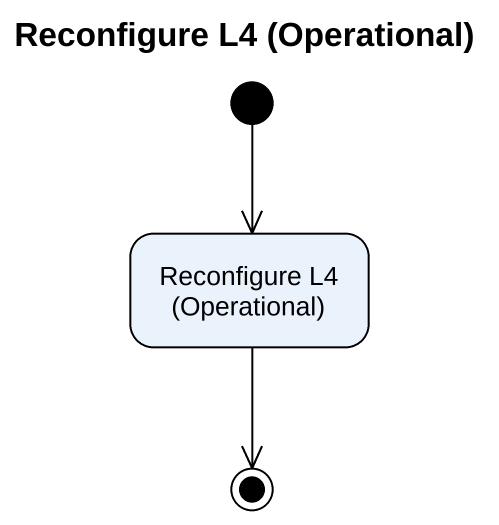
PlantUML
@startuml
title Reconfigure L4 (Operational)
hide empty description
state "Reconfigure L4 (Operational)" as Reconfigure_L4_Operational
[*] --> Reconfigure_L4_Operational
Reconfigure_L4_Operational --> [*]
@enduml
